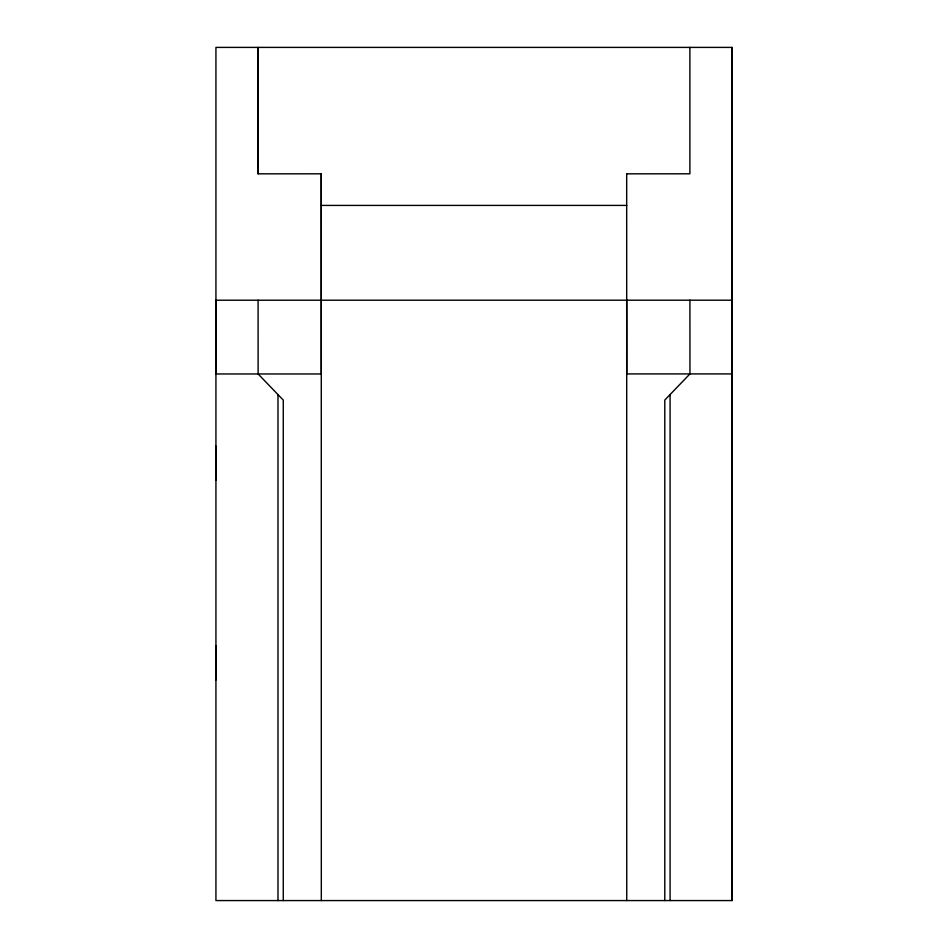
<?xml version="1.0" encoding="UTF-8"?>
<svg xmlns="http://www.w3.org/2000/svg" width="948" height="948" viewBox="0 0 948 948"><rect width="100%" height="100%" fill="white"/><g stroke="black" fill="none" stroke-linecap="round" stroke-linejoin="round"><path stroke-width="1.42" d="M215.919 480.387L215.919 446.129L215.931 461.795M215.943 645.707L215.943 679.965L215.931 664.311M258.057 173.828L258.057 47.424L258.069 173.828L321.265 173.816L321.313 900.6M732.069 300.196L215.978 300.22L215.978 373.962L321.313 373.962L321.254 173.816M731.986 47.4L732.081 900.564L215.931 900.576L215.931 47.4L732.046 47.4L732.081 900.564M626.687 173.828L689.895 173.804L689.883 47.4M321.254 205.42L626.699 205.408M732.081 373.915L626.758 373.915L626.699 300.196M689.919 300.196L689.954 373.915L664.785 400.068L664.785 900.564M258.093 300.22L258.117 373.962L283.274 400.103L283.274 900.6M670.082 394.569L670.082 900.564M626.687 173.804L626.746 900.564M277.989 394.617L277.989 900.6"/></g></svg>
